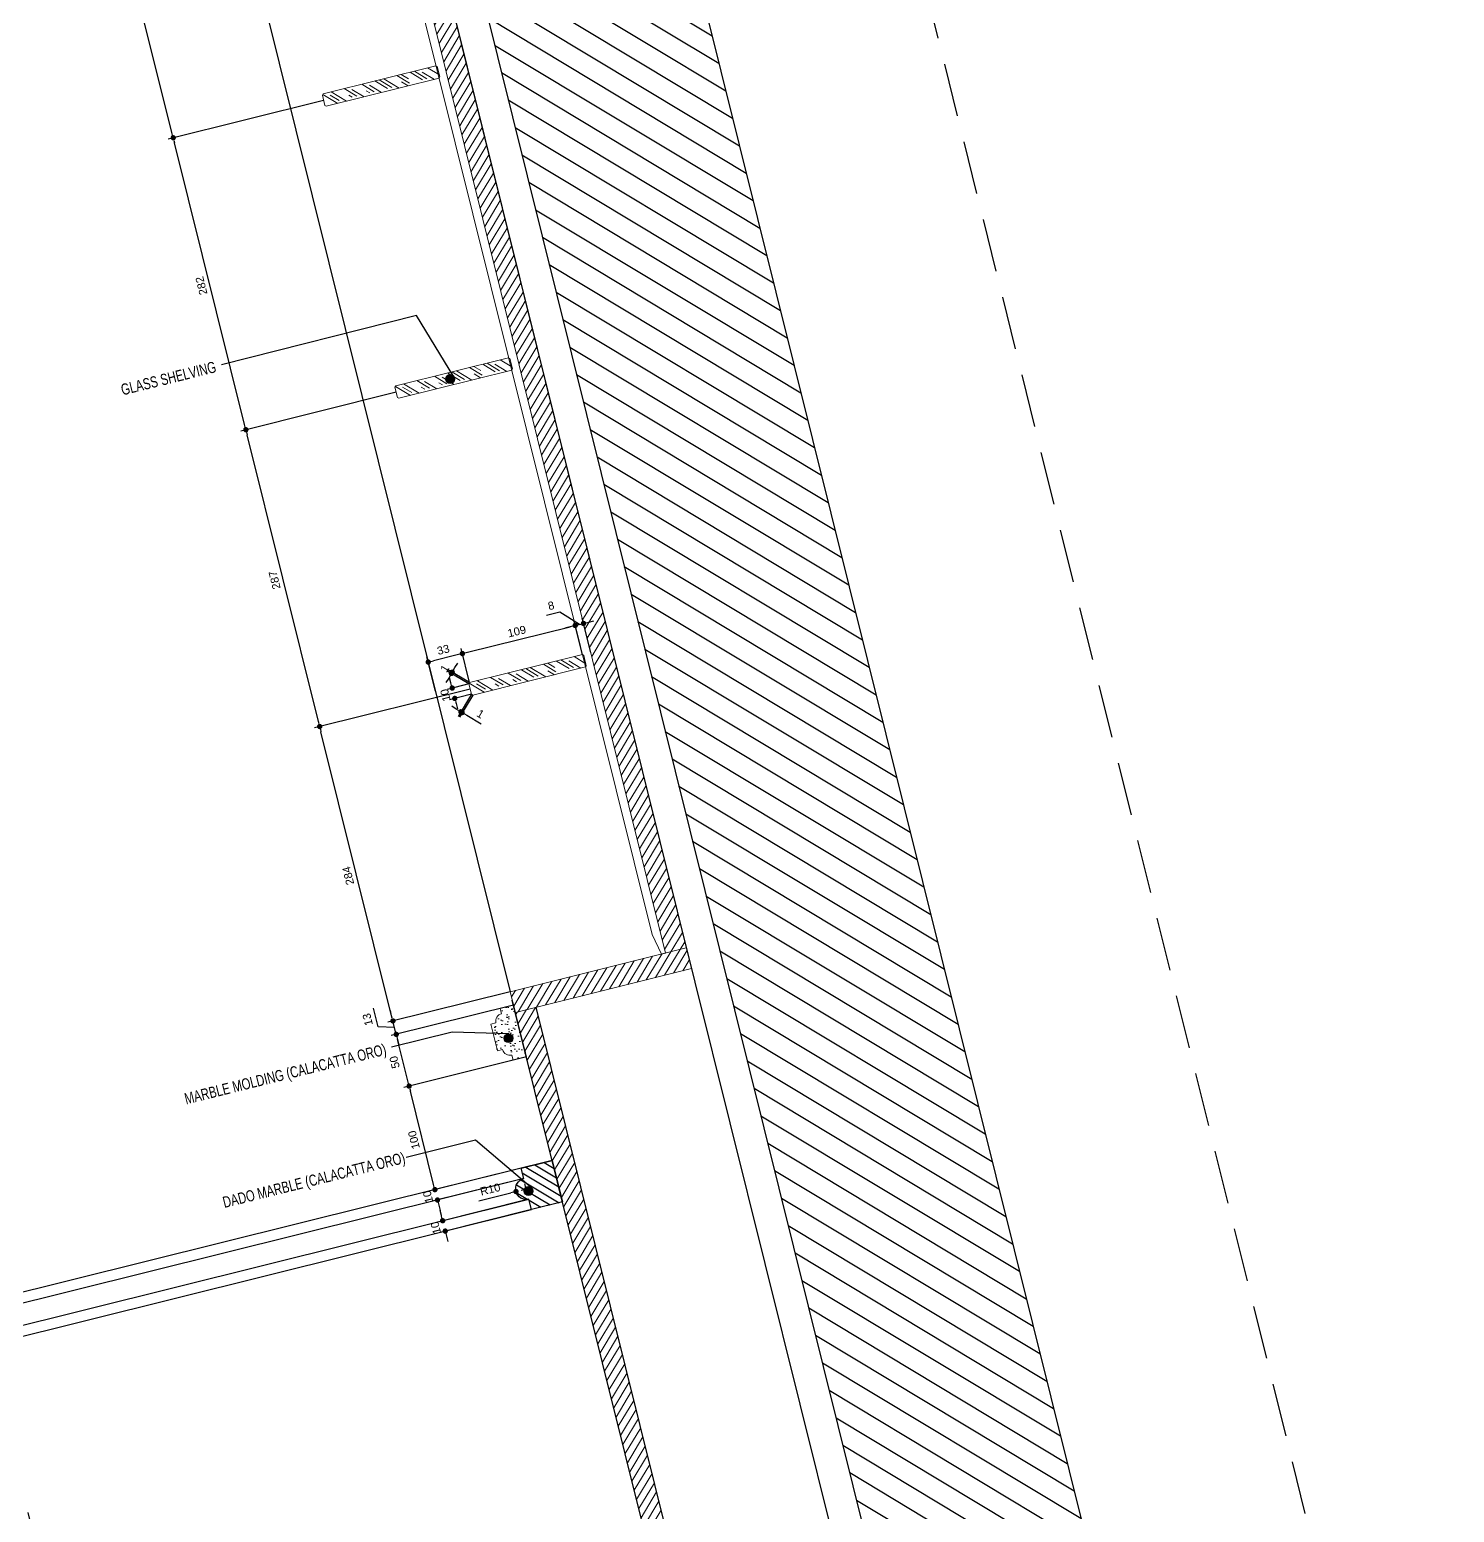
# Model space of a CAD drawing. Header units: inches. Extents: x 252212 to 296477, y 417293 to 492071.
# Drawn here: x 291144 to 292480, y 487940 to 489330 of the extents above; entities that cross this region are included whole.
import ezdxf

# ---------------------------------------------------------------- set-up
doc = ezdxf.new("R2010")
doc.units = ezdxf.units.IN
doc.header["$MEASUREMENT"] = 0
doc.linetypes.add('HIDDEN', pattern=[0.375, 0.25, -0.125])
for name, color, linetype in [('48-TITLE', 7, 'Continuous'), ('8', 8, 'Continuous'), ('CQ spot detail elevation', 1, 'Continuous'), ('CQ SPOT DETAILS', 40, 'Continuous'), ('CQ text label', 3, 'Continuous'), ('Layer1', 1, 'Continuous'), ('Layer3', 7, 'Continuous'), ('Layer6', 6, 'Continuous'), ('Layer7', 8, 'Continuous'), ('TEXT 2', 1, 'Continuous')]:
    doc.layers.add(name, color=color, linetype=linetype)
for name, color, linetype, lineweight in [('Glass-Mirror', 4, 'Continuous', 0), ('GRC Hatch', 253, 'Continuous', 0), ('Marble', 6, 'Continuous', 0)]:
    doc.layers.add(name, color=color, linetype=linetype, lineweight=lineweight)
doc.styles.add('DIM 50', font='romans.shx', dxfattribs={"width": 0.75, "height": 100})
doc.styles.get("Standard").update_dxf_attribs({"font": 'arial.ttf'})
doc.dimstyles.new('chester 5', dxfattribs={"dimscale": 0.05, "dimtxt": 150, "dimasz": 100, "dimexe": 100, "dimexo": 0, "dimgap": 80, "dimtad": 1, "dimdec": 0, "dimzin": 0, "dimdsep": 46, "dimtxsty": 'Standard', "dimblk": 'DOT', "dimcen": 100, "dimclrd": 1, "dimclre": 1, "dimclrt": 3, "dimadec": 0, "dimazin": 0, "dimtfac": 1, "dimtdec": 0, "dimtofl": 0, "dimtmove": 0, "dimatfit": 3, "dimfxl": 1, "dimtolj": 1, "dimtzin": 0, "dimlwd": -1, "dimarcsym": 0})
doc.dimstyles.get("Standard").update_dxf_attribs({"dimtxt": 0.18, "dimasz": 0.18, "dimexe": 0.18, "dimexo": 0.0625, "dimgap": 0.09, "dimtad": 0, "dimtih": 1, "dimtoh": 1, "dimdec": 4, "dimzin": 0, "dimdsep": 46, "dimtxsty": 'Standard', "dimcen": 0.09, "dimadec": 0, "dimazin": 0, "dimtfac": 1, "dimtdec": 4, "dimtofl": 0, "dimtmove": 0, "dimatfit": 3, "dimfxl": 1, "dimtolj": 1, "dimtzin": 0, "dimarcsym": 0})
pattern_1 = [(45.00000000000001, (-39154.6824327932, -48912.33939076227), (-4.419417382415922, 4.419417382415922), [])]

# ---------------------------------------------------------------- blocks, each defined once
blk = doc.blocks.new('side')
at = {"layer": 'GRC Hatch'}
h = blk.add_hatch(dxfattribs=at)
h.set_pattern_fill('ANSI31', color=256, scale=50, angle=-13.97142328298568, style=0)
h.set_pattern_definition(pattern_1)
h.paths.add_polyline_path([(150.0000000001746, 2434.698018647614), (130.0000000003492, 2434.698018647556), (130.0000000004075, 1013.000153278874), (150.0000000003492, 1013.000153278583)])
h = blk.add_hatch(dxfattribs=at)
h.set_pattern_fill('ANSI31', color=256, scale=50, angle=-13.97142328298568, style=0)
h.set_pattern_definition(pattern_1)
h.paths.add_polyline_path([(150.0000000003492, 1013.000153278583), (-19.99999999970896, 1013.000153278583), (-19.99999999965075, 993.0001532788156), (150.0000000004657, 993.0001532785827)])
h = blk.add_hatch(dxfattribs=at)
h.set_pattern_fill('ANSI31', color=256, scale=50, angle=-13.97142328298568, style=0)
h.set_pattern_definition([(45.00000000000001, (-117061.3490043362, -46287.65705921239), (-4.419417382415927, 4.419417382415926), [])])
h.paths.add_polyline_path([(-20.00000000023283, 993.0001532785827), (-2.328306436538696e-10, 993.0001532785827), (0, 0), (-19.99999999970896, 0)])
at = {"layer": 'Marble', "lineweight": 0}
h = blk.add_hatch(dxfattribs=at)
h.set_pattern_fill('AR-SAND', color=256, scale=5, angle=90)
h.set_pattern_definition([(232.4999999999998, (-86465.46294426371, 15279.46689805045), (-9.634118845065803, 0.3149667905480442), [0, -7.599999999999995, 0, -8.499999999999995, 0, -8.124999999999995]), (262.4999999999998, (-86465.46294426371, 15279.46689805045), (-14.1107303261487, -8.848883526338632), [0, -4.09999999999999, 0, -6.849999999999992, 0, -2.624999999999997]), (302.4999999999997, (-86465.46294426371, 15285.61689805053), (-0.02829526768482449, -15.57070930875747), [0, -2.499999999999991, 0, -8.999999999999966, 0, -11.74999999999997]), (312.4999999999996, (-86465.46294426371, 15285.61689805053), (-4.388377824671247, -15.03063302286148), [0, -1.249999999999998, 0, -5.899999999999991, 0, -6.749999999999993])])
edge = h.paths.add_edge_path()
edge.add_line((-20.00000000005821, 950.0000019527506), (-32.92887304453575, 950.0000019526674))
edge.add_line((-32.92887304455508, 950.0000019526924), (-32.92887304456498, 955.0000019526269))
edge.add_arc((-32.92163131292909, 962.0783114962978), 7.07831324785571, 180.0586185865002, 269.94138141255144, ccw=False)
edge.add_line((-39.9999408563599, 962.0710697645554), (-44.99994085623795, 962.0710697645314))
edge.add_line((-44.99994085618528, 962.0710697647883), (-44.99999999977571, 987.9289341411572))
edge.add_line((-44.99999999988358, 987.9289341408876), (-40.0000000000477, 987.9289341407421))
edge.add_arc((-32.9216904566274, 987.9216924093198), 7.078313247841714, 90.05861858650019, 179.9413814120941, ccw=False)
edge.add_line((-32.92893218802055, 995.0000019526342), (-32.9289321880164, 1000.000001952625))
edge.add_line((-32.92893218778772, 1000.000001952634), (-19.99999999961612, 1000.000001986339))
edge.add_line((-19.99999999976717, 1000.000001986336), (-19.9999999999117, 950.0000019527419))
at = {"layer": 'Glass-Mirror', "lineweight": 0}
for p, q in [((122.0000000006985, 1033.000467132544, 0.002550103194883668), (122.0000000004657, 2414.697704793361, -0.001580177651920343)), ((122.0000000005239, 1033.000467133475, -0.001580177651920341), (126.0000000004657, 1013.000153278466, -0.001580050883391858)), ((130.0000000004075, 1013.000153278583, -0.001580143109418934), (126.0000000004657, 1013.000153278874, -0.001580050883391861))]:
    blk.add_line(p, q, dxfattribs=at)
for points, elevation in [([(123.0000000031432, 1861.018872499466), (123.000000002794, 1871.018872499815), (122.0000000029104, 1872.018872499582), (13.00000000337604, 1872.018872499757), (12.00000000355067, 1871.01887249999), (12.00000000360887, 1861.018872499932), (13.00000000337604, 1860.018872499932), (122.0000000029104, 1860.018872499641)], -9.305356794364703e-08), ([(123.0000000003492, 1579.00897392683), (123.0000000001164, 1589.008973927354), (122.0000000002328, 1590.008973927237), (13.0000000007567, 1590.008973927179), (12.00000000081491, 1589.008973927179), (12.00000000093132, 1579.008973927295), (13.00000000069849, 1578.00897392747), (122.0000000003492, 1578.008973927062)], 1.863677868634765e-06), ([(123.0000000003492, 1292.339726351958), (123.0000000001164, 1302.339726352191), (122.0000000002328, 1303.339726352599), (13.00000000081491, 1303.339726352249), (12.00000000093132, 1302.339726352249), (12.00000000093132, 1292.339726352599), (13.00000000081491, 1291.339726352249), (122.0000000003492, 1291.339726352016)], -9.305356794364703e-08)]:
    blk.add_lwpolyline(points, close=True, dxfattribs=dict(at, elevation=elevation))
at = {"layer": 'GRC Hatch', "linetype": 'Continuous'}
for p, q in [((24.11098628141917, 1860.018872500048, -0.0003495558791266183), (12.55549314164091, 1871.574365639826, -0.0003495558791266183)), ((26.05811641342007, 1862.314382368058, -0.0003495558791266183), (18.98704860149883, 1869.385450180038, -0.0003495558791266183)), ((32.5962662815582, 1860.018872500048, -0.0003495558791266183), (20.59626628126716, 1872.018872500048, -0.0003495558791266183)), ((43.02867916185642, 1862.314382368117, -0.0003495558791266183), (33.32418902975041, 1872.018872500106, -0.0003495558791266183)), ((38.78603916184511, 1862.314382368175, -0.0003495558791266183), (35.95761203707661, 1865.142809492827, -0.0003495558791266183)), ((49.56682903005276, 1860.01887249999, -0.0003495558791266183), (40.20025203714613, 1869.385449492722, -0.0003495558791266183)), ((59.99924191029277, 1862.314382368058, -0.0003495558791266183), (50.29475177830318, 1872.018872500164, -0.0003495558791266183)), ((55.75660191039788, 1862.314382368117, -0.0003495558791266183), (52.92817478551297, 1865.142809492885, -0.0003495558791266183)), ((66.53739177854732, 1860.018872499932, -0.0003495558791266183), (57.17081478564069, 1869.385449492896, -0.0003495558791266183)), ((72.72716465877602, 1862.314382368058, -0.0003495558791266183), (63.02267452661181, 1872.018872500048, -0.0003495558791266183)), ((76.96980465872912, 1862.314382368117, -0.0003495558791266183), (67.26531452685595, 1872.018872500048, -0.0003495558791266183)), ((83.50795452704187, 1860.018872499932, -0.0003495558791266183), (71.50795452692546, 1872.018872500048, -0.0003495558791266183)), ((93.94036740734009, 1862.314382368058, -0.0003495558791266183), (84.23587727540871, 1872.01887249999, -0.0003495558791266183)), ((91.99323727551382, 1860.01887249999, -0.0003495558791266183), (86.86930028244387, 1865.142809492827, -0.0003495558791266183)), ((93.94036740734009, 1866.55702236807, -0.0003495558791266183), (88.47851727542002, 1872.01887249999, -0.0003495558791266183)), ((106.6682901557651, 1862.314382368175, -0.0003495558791266183), (96.96380002371734, 1872.01887249999, -0.0003495558791266183)), ((110.9109301557764, 1862.314382368175, -0.0003495558791266183), (101.2064400239615, 1872.01887249999, -0.0003495558791266183)), ((117.449080024031, 1860.018872499932, -0.0003495558791266183), (108.0825030310079, 1869.385449492838, -0.0003495558791266183)), ((123.0000000012224, 1862.953235271038, -0.0003495558791266183), (113.9343627721537, 1872.018872499932, -0.0003495558791266183)), ((24.11098628095351, 1578.00897392747, -0.0003475991476900399), (12.55549314117525, 1589.564467067132, -0.0003475991476900399)), ((26.0581164129544, 1580.304483795539, -0.0003475991476900399), (18.98704860103317, 1587.375551607343, -0.0003475991476900399)), ((32.59626628109254, 1578.00897392747, -0.0003475991476900399), (20.59626628097612, 1590.008973927586, -0.0003475991476900399)), ((43.02867916139076, 1580.30448379548, -0.0003475991476900399), (33.32418902928475, 1590.00897392747, -0.0003475991476900399)), ((49.5668290295871, 1578.008973927295, -0.0003475991476900399), (40.20025203668047, 1587.375550920318, -0.0003475991476900399)), ((59.99924190988531, 1580.30448379548, -0.0003475991476900399), (50.29475177783752, 1590.00897392747, -0.0003475991476900399)), ((66.53739177808166, 1578.00897392747, -0.0003475991476900399), (57.17081478517503, 1587.375550920202, -0.0003475991476900399)), ((72.72716465831036, 1580.30448379548, -0.0003475991476900399), (63.02267452620436, 1590.00897392747, -0.0003475991476900399)), ((76.96980465837987, 1580.304483795597, -0.0003475991476900399), (67.26531452639028, 1590.00897392747, -0.0003475991476900399)), ((83.50795452657621, 1578.008973927354, -0.0003475991476900399), (71.5079545264598, 1590.008973927528, -0.0003475991476900399)), ((93.94036740681622, 1580.304483795597, -0.0003475991476900399), (84.23587727488484, 1590.008973927528, -0.0003475991476900399)), ((93.94036740681622, 1584.547123795608, -0.0003475991476900399), (88.47851727495436, 1590.00897392747, -0.0003475991476900399)), ((106.6682901553577, 1580.30448379548, -0.0003475991476900399), (96.9638000233681, 1590.008973927354, -0.0003475991476900399)), ((110.910930155369, 1580.304483795539, -0.0003475991476900399), (101.2064400234958, 1590.008973927412, -0.0003475991476900399)), ((117.4490800235653, 1578.008973927295, -0.0003475991476900399), (108.0825030305423, 1587.37555092026, -0.0003475991476900399)), ((123.0000000007567, 1580.943336698518, -0.0003475991476900399), (113.934362771688, 1590.008973927354, -0.0003475991476900399)), ((38.78603916137945, 1580.30448379548, -0.0003475991476900399), (35.95761203661095, 1583.132910920249, -0.0003475991476900399)), ((55.75660190993221, 1580.304483795539, -0.0003475991476900399), (52.92817478510551, 1583.132910920307, -0.0003475991476900399)), ((91.99323727504816, 1578.008973927295, -0.0003475991476900399), (86.86930028203642, 1583.132910920365, -0.0003475991476900399)), ((24.11098628048785, 1291.339726352366, -0.0003495558791266183), (12.55549314065138, 1302.895219492086, -0.0003495558791266183)), ((26.05811641243054, 1293.635236220493, -0.0003495558791266183), (18.9870486005675, 1300.706304032297, -0.0003495558791266183)), ((32.59626628062688, 1291.339726352366, -0.0003495558791266183), (20.59626628039405, 1303.339726352424, -0.0003495558791266183)), ((43.02867916086689, 1293.635236220434, -0.0003495558791266183), (33.3241890288773, 1303.339726352424, -0.0003495558791266183)), ((38.78603916091379, 1293.635236220434, -0.0003495558791266183), (35.95761203602888, 1296.463663345261, -0.0003495558791266183)), ((49.56682902912144, 1291.339726352307, -0.0003495558791266183), (40.20025203621481, 1300.706303345156, -0.0003495558791266183)), ((59.99924190936144, 1293.635236220376, -0.0003495558791266183), (50.29475177725544, 1303.339726352366, -0.0003495558791266183)), ((55.75660190940835, 1293.635236220434, -0.0003495558791266183), (52.92817478463985, 1296.463663345203, -0.0003495558791266183)), ((66.53739177749958, 1291.339726352366, -0.0003495558791266183), (57.17081478459295, 1300.706303345156, -0.0003495558791266183)), ((72.72716465778649, 1293.635236220493, -0.0003495558791266183), (63.02267452573869, 1303.339726352366, -0.0003495558791266183)), ((76.969804657856, 1293.635236220434, -0.0003495558791266183), (67.26531452592462, 1303.339726352366, -0.0003495558791266183)), ((83.50795452616876, 1291.339726352249, -0.0003495558791266183), (71.50795452587772, 1303.339726352366, -0.0003495558791266183)), ((93.94036740635056, 1293.635236220434, -0.0003495558791266183), (84.23587727447739, 1303.339726352366, -0.0003495558791266183)), ((91.99323727452429, 1291.339726352249, -0.0003495558791266183), (86.86930028145434, 1296.463663345203, -0.0003495558791266183)), ((93.94036740635056, 1297.877876220446, -0.0003495558791266183), (88.47851727443049, 1303.339726352424, -0.0003495558791266183)), ((106.6682901548338, 1293.635236220434, -0.0003495558791266183), (96.96380002284423, 1303.339726352307, -0.0003495558791266183)), ((110.9109301548451, 1293.635236220493, -0.0003495558791266183), (101.2064400230302, 1303.339726352307, -0.0003495558791266183)), ((117.4490800230997, 1291.339726352133, -0.0003495558791266183), (108.0825030300766, 1300.706303345272, -0.0003495558791266183)), ((123.0000000003492, 1294.274089123413, -0.0003495558791266183), (113.9343627711642, 1303.339726352366, -0.0003495558791266183))]:
    blk.add_line(p, q, dxfattribs=at)
at = {"layer": 'Layer1', "color": 6}
for p, q in [((-19.99999999988358, 7.566995918750763e-10), (-19.99999999959255, 1005.000001634355, 0.003034096813832357)), ((0, 0), (-5.820766091346741e-11, 993.0001532784663, 0.003034135314741937))]:
    blk.add_line(p, q, dxfattribs=at)
at = {"layer": 'Marble'}
blk.add_line((130.0000000003492, 1013.000153278757, 0.002620743614911048), (130.0000000003492, 2434.698018647847, -0.001580143109418934), dxfattribs=at)
at = {"layer": 'Marble', "elevation": -9.305356794353861e-08}
blk.add_lwpolyline([(150.0000000005821, 1013.000153278699), (-19.99999999970896, 1013.000153278583), (-19.99999999965075, 993.0001532787574), (150.0000000001746, 993.0001532784663), (150.0000000001164, 2454.698018647789), (-19.99999999988358, 2454.698018647789), (-20, 2434.698018647556), (150.0000000003492, 2434.698018647789)], dxfattribs=at)
at = {"layer": 'Marble', "elevation": -0.0003497769782914401}
blk.add_lwpolyline([(-20.00000000005821, 950.0000019527506), (-32.92887304455508, 950.0000019526924), (-32.92887304443866, 955.000001952576, -0.4136143785872561), (-39.9999408563599, 962.0710697645554), (-44.99994085618528, 962.0710697647883), (-44.99999999988358, 987.9289341408876), (-44.99999999988358, 987.9289341408876), (-40, 987.9289341408876, -0.4136143785872561), (-32.92893218802055, 995.0000019526342), (-32.92893218778772, 1000.000001952634), (-19.99999999976717, 1000.000001986336), (-20.00000000005821, 950.0000019527506)], format="xyb", dxfattribs=at)
blk = doc.blocks.new('_Dot')
at = {"color": 0, "linetype": 'ByBlock', "lineweight": -2}
blk.add_line((-0.5, 0), (-1, 0), dxfattribs=at)
at = {"color": 0, "linetype": 'ByBlock', "const_width": 0.5}
blk.add_lwpolyline([(-0.25, 0, 1), (0.25, 0, 1)], format="xyb", close=True, dxfattribs=at)
blk = doc.blocks.new('*D240')
at = {"color": 1, "lineweight": -2, "ltscale": 0.1, "transparency": 16777216}
for p, q in [((291556.9793257524, 488711.9469141004), (291411.118037442, 488675.656872678)), ((291594.5763611792, 488428.2931537818), (291479.7683933821, 488399.7291258944))]:
    blk.add_line(p, q, dxfattribs=at)
at = {"color": 1, "ltscale": 0.1, "transparency": 16777216}
blk.add_line((291483.4132850975, 488405.7883968393), (291417.177308387, 488672.0119809627), dxfattribs=at)
at = {"layer": 'Defpoints', "color": 0, "ltscale": 0.1, "transparency": 16777216}
for p in [(291556.9793257522, 488711.9469141006, 0.0003494628255586746), (291415.970118772, 488676.864062293), (291594.5763611791, 488428.2931537819, 0.0003494628255586747)]:
    blk.add_point(p, dxfattribs=at)
at = {"color": 1, "ltscale": 0.1, "transparency": 16777216, "xscale": 5, "yscale": 5, "zscale": 5}
for p, rotation in [((291415.9701187721, 488676.8640622928), 103.9714232829857), ((291484.6204747123, 488400.9363155092), 283.9714232829857)]:
    blk.add_blockref('_Dot', p, dxfattribs=dict(at, rotation=rotation))
at = {"color": 3, "ltscale": 0.1, "transparency": 16777216, "insert": (291442.697619186, 488537.0098995965), "char_height": 7.5, "attachment_point": 5, "rotation": 103.97142328298571}
blk.add_mtext('\\A1;284', dxfattribs=at)
blk = doc.blocks.new('*D241')
at = {"color": 1, "lineweight": -2, "ltscale": 0.1, "transparency": 16777216}
for p, q in [((291487.7664980392, 488990.1354149144), (291341.9052097382, 488953.8453734943)), ((291556.9793257522, 488711.9469141004), (291411.1180374511, 488675.6568726802))]:
    blk.add_line(p, q, dxfattribs=at)
at = {"color": 1, "ltscale": 0.1, "transparency": 16777216}
blk.add_line((291414.7629291663, 488681.7161436251), (291347.9644806831, 488950.200481779), dxfattribs=at)
at = {"layer": 'Defpoints', "color": 0, "ltscale": 0.1, "transparency": 16777216}
for p in [(291487.7664980391, 488990.1354149146, 0.000351419556995253), (291346.7572910682, 488955.0525631093), (291556.9793257521, 488711.9469141006, 0.0003494628255586746)]:
    blk.add_point(p, dxfattribs=at)
at = {"color": 1, "ltscale": 0.1, "transparency": 16777216, "xscale": 5, "yscale": 5, "zscale": 5}
for p, rotation in [((291346.7572910683, 488955.0525631091), 103.9714232829857), ((291415.9701187812, 488676.8640622951), 283.9714232829857)]:
    blk.add_blockref('_Dot', p, dxfattribs=dict(at, rotation=rotation))
at = {"color": 3, "ltscale": 0.1, "transparency": 16777216, "insert": (291373.7660273685, 488814.0680233976), "char_height": 7.5, "attachment_point": 5, "rotation": 103.97142328298571}
blk.add_mtext('\\A1;287', dxfattribs=at)
blk = doc.blocks.new('*D242')
at = {"color": 1, "lineweight": -2, "ltscale": 0.1, "transparency": 16777216}
for p, q in [((291419.6786138747, 489263.8024076682), (291273.8173255799, 489227.5123662496)), ((291487.7664980394, 488990.1354149144), (291341.9052097473, 488953.8453734964))]:
    blk.add_line(p, q, dxfattribs=at)
at = {"color": 1, "ltscale": 0.1, "transparency": 16777216}
blk.add_line((291345.5501014625, 488959.9046444413), (291279.8765965248, 489223.8674745343), dxfattribs=at)
at = {"layer": 'Defpoints', "color": 0, "ltscale": 0.1, "transparency": 16777216}
for p in [(291419.6786138746, 489263.8024076684, 0.0003494628255586746), (291278.6694069098, 489228.7195558646), (291487.7664980392, 488990.1354149146, 0.000351419556995253)]:
    blk.add_point(p, dxfattribs=at)
at = {"color": 1, "ltscale": 0.1, "transparency": 16777216, "xscale": 5, "yscale": 5, "zscale": 5}
for p, rotation in [((291278.66940691, 489228.7195558645), 103.9714232829857), ((291346.7572910773, 488955.0525631113), 283.9714232829857)]:
    blk.add_blockref('_Dot', p, dxfattribs=dict(at, rotation=rotation))
at = {"color": 3, "ltscale": 0.1, "transparency": 16777216, "insert": (291305.1156714375, 489089.9957701833), "char_height": 7.5, "attachment_point": 5, "rotation": 103.97142328298571}
blk.add_mtext('\\A1;282', dxfattribs=at)
blk = doc.blocks.new('*D243')
at = {"color": 1, "lineweight": -2, "ltscale": 0.1, "transparency": 16777216}
for p, q in [((291351.0282579343, 489539.7301544519), (291205.1669696488, 489503.4401130356)), ((291419.6786138747, 489263.8024076683), (291273.8173255889, 489227.5123662519))]:
    blk.add_line(p, q, dxfattribs=at)
at = {"color": 1, "ltscale": 0.1, "transparency": 16777216}
blk.add_line((291277.4622173042, 489233.5716371969), (291211.2262405937, 489499.7952213203), dxfattribs=at)
at = {"layer": 'Defpoints', "color": 0, "ltscale": 0.1, "transparency": 16777216}
for p in [(291351.0282579341, 489539.7301544521, 0.0003494628255586746), (291210.0190509788, 489504.6473026506), (291419.6786138745, 489263.8024076685, 0.0003494628255586746)]:
    blk.add_point(p, dxfattribs=at)
at = {"color": 1, "ltscale": 0.1, "transparency": 16777216, "xscale": 5, "yscale": 5, "zscale": 5}
for p, rotation in [((291210.0190509788, 489504.6473026504), 103.9714232829857), ((291278.669406919, 489228.7195558667), 283.9714232829857)]:
    blk.add_blockref('_Dot', p, dxfattribs=dict(at, rotation=rotation))
at = {"color": 3, "ltscale": 0.1, "transparency": 16777216, "insert": (291236.7465513927, 489364.7931399542), "char_height": 7.5, "attachment_point": 5, "rotation": 103.97142328298571}
blk.add_mtext('\\A1;284', dxfattribs=at)
blk = doc.blocks.new('*D245')
at = {"color": 1, "lineweight": -2, "ltscale": 0.1, "transparency": 16777216}
for p, q in [((291609.7869868615, 488367.1567821734), (291494.979019055, 488338.5927542837)), ((291633.9307983421, 488270.1150784665), (291519.1228305353, 488241.5510505767))]:
    blk.add_line(p, q, dxfattribs=at)
at = {"color": 1, "ltscale": 0.1, "transparency": 16777216}
blk.add_line((291522.7677222507, 488247.6103215216), (291501.03829, 488334.9478625684), dxfattribs=at)
at = {"layer": 'Defpoints', "color": 0, "ltscale": 0.1, "transparency": 16777216}
for p in [(291609.7869868614, 488367.1567821736, -2.210991648218974e-07), (291499.8311003851, 488339.7999438987), (291633.930798342, 488270.1150784667, 0.002915707175058414)]:
    blk.add_point(p, dxfattribs=at)
at = {"color": 1, "ltscale": 0.1, "transparency": 16777216, "xscale": 5, "yscale": 5, "zscale": 5}
for p, rotation in [((291499.8311003852, 488339.7999438986), 103.9714232829857), ((291523.9749118654, 488242.7582401915), 283.9714232829857)]:
    blk.add_blockref('_Dot', p, dxfattribs=dict(at, rotation=rotation))
at = {"color": 3, "ltscale": 0.1, "transparency": 16777216, "insert": (291504.3053285691, 488289.3888027405), "char_height": 7.5, "attachment_point": 5, "rotation": 103.97142328298571}
blk.add_mtext('\\A1;100', dxfattribs=at)
blk = doc.blocks.new('*D297')
at = {"color": 1, "lineweight": -2, "ltscale": 0.1, "transparency": 16777216}
for p, q in [((291604.8183076415, 488262.8719401006), (291519.1228305317, 488241.5510505757)), ((291607.2326868864, 488253.1677774442), (291521.5372097613, 488231.8468879155))]:
    blk.add_line(p, q, dxfattribs=at)
at = {"color": 1, "ltscale": 0.1, "transparency": 16777216}
for p, q in [((291522.767722247, 488247.6103215206), (291521.5605326322, 488252.4624028507)), ((291527.5964807063, 488228.2019962003), (291528.8036703211, 488223.3499148702))]:
    blk.add_line(p, q, dxfattribs=at)
at = {"layer": 'Defpoints', "color": 0, "ltscale": 0.1, "transparency": 16777216}
for p in [(291604.8183076414, 488262.8719401008, 0.002975401061126389), (291607.2326868863, 488253.1677774444, -2.210991648221889e-07), (291523.9749118617, 488242.7582401907)]:
    blk.add_point(p, dxfattribs=at)
at = {"color": 1, "ltscale": 0.1, "transparency": 16777216, "xscale": 5, "yscale": 5, "zscale": 5}
for p, rotation in [((291523.9749118618, 488242.7582401905), 283.9714232829857), ((291526.3892910915, 488233.0540775303), 103.9714232829857)]:
    blk.add_blockref('_Dot', p, dxfattribs=dict(at, rotation=rotation))
at = {"color": 3, "ltscale": 0.1, "transparency": 16777216, "insert": (291517.5844239204, 488236.0158695559), "char_height": 7.5, "attachment_point": 5, "rotation": 103.97142328298571}
blk.add_mtext('\\A1;10', dxfattribs=at)
blk = doc.blocks.new('*D298')
at = {"color": 1, "ltscale": 0.1, "transparency": 16777216}
blk.add_line((291565.1160551276, 488232.3545454334), (291595.1015493884, 488239.7983588134), dxfattribs=at)
at = {"color": 1, "lineweight": -2, "ltscale": 0.1, "transparency": 16777216}
for p, q in [((291604.7565356743, 488242.1925073351), (291614.4606983345, 488244.6068865647)), ((291610.8158066192, 488238.5476156198), (291608.4014273895, 488248.25177828))]:
    blk.add_line(p, q, dxfattribs=at)
at = {"layer": 'Defpoints', "color": 0, "ltscale": 0.1, "transparency": 16777216}
for p in [(291599.9542567147, 488241.0030295589, -2.210991648221889e-07), (291609.6086170044, 488243.3996969499, -2.210991648221889e-07)]:
    blk.add_point(p, dxfattribs=at)
at = {"color": 1, "ltscale": 0.1, "transparency": 16777216, "xscale": 5, "yscale": 5, "zscale": 5, "rotation": 13.94168114535746}
blk.add_blockref('_Dot', (291599.9542567147, 488241.0030295589), dxfattribs=at)
at = {"color": 3, "ltscale": 0.1, "transparency": 16777216, "insert": (291575.7961034859, 488243.072774529), "char_height": 7.5, "attachment_point": 5, "rotation": 13.941681145357471}
blk.add_mtext('\\A1;R10', dxfattribs=at)
blk = doc.blocks.new('*D299')
at = {"color": 1, "lineweight": -2, "ltscale": 0.1, "transparency": 16777216}
for p, q in [((291611.9590783687, 488233.7339833937), (291526.3659682208, 488212.4385625954)), ((291614.4758246361, 488224.0552892199), (291528.7803475111, 488202.7343996912))]:
    blk.add_line(p, q, dxfattribs=at)
at = {"color": 1, "ltscale": 0.1, "transparency": 16777216}
for p, q in [((291530.010859936, 488218.4978335403), (291528.8036703211, 488223.3499148704)), ((291534.839618456, 488199.0895079759), (291536.0468080709, 488194.2374266458))]:
    blk.add_line(p, q, dxfattribs=at)
at = {"layer": 'Defpoints', "color": 0, "ltscale": 0.1, "transparency": 16777216}
for p in [(291611.9590783686, 488233.7339833939, 0.00297484124343849), (291614.4758246359, 488224.0552892201, -2.210991648221889e-07), (291533.6324288411, 488203.9415893062)]:
    blk.add_point(p, dxfattribs=at)
at = {"color": 1, "ltscale": 0.1, "transparency": 16777216, "xscale": 5, "yscale": 5, "zscale": 5}
for p, rotation in [((291531.2180495508, 488213.6457522102), 283.9714232829857), ((291533.6324288412, 488203.941589306), 103.9714232829857)]:
    blk.add_blockref('_Dot', p, dxfattribs=dict(at, rotation=rotation))
at = {"color": 3, "ltscale": 0.1, "transparency": 16777216, "insert": (291524.8275616398, 488206.9033814537), "char_height": 7.5, "attachment_point": 5, "rotation": 103.97142328298571}
blk.add_mtext('\\A1;10', dxfattribs=at)
blk = doc.blocks.new('*D300')
at = {"color": 1, "lineweight": -2, "ltscale": 0.1, "transparency": 16777216}
for p, q in [((291597.7150907055, 488415.677595507), (291482.9071228991, 488387.1135676173)), ((291609.7869868615, 488367.1567821734), (291494.9790190556, 488338.5927542838))]:
    blk.add_line(p, q, dxfattribs=at)
at = {"color": 1, "ltscale": 0.1, "transparency": 16777216}
blk.add_line((291498.6239107708, 488344.6520252288), (291488.966393844, 488383.468675902), dxfattribs=at)
at = {"layer": 'Defpoints', "color": 0, "ltscale": 0.1, "transparency": 16777216}
for p in [(291597.7150907054, 488415.6775955072, 0.003368557685022113), (291487.7592042292, 488388.3207572323), (291609.7869868614, 488367.1567821736)]:
    blk.add_point(p, dxfattribs=at)
at = {"color": 1, "ltscale": 0.1, "transparency": 16777216, "xscale": 5, "yscale": 5, "zscale": 5}
for p, rotation in [((291487.7592042292, 488388.3207572321), 103.9714232829857), ((291499.8311003856, 488339.7999438987), 283.9714232829857)]:
    blk.add_blockref('_Dot', p, dxfattribs=dict(at, rotation=rotation))
at = {"color": 3, "ltscale": 0.1, "transparency": 16777216, "insert": (291486.1974747513, 488362.1700612609), "char_height": 7.5, "attachment_point": 5, "rotation": 103.97142328298571}
blk.add_mtext('\\A1;50', dxfattribs=at)
blk = doc.blocks.new('*D301')
at = {"color": 1, "lineweight": -2, "ltscale": 0.1, "transparency": 16777216}
for p, q in [((291594.5763611792, 488428.2931537818), (291479.7683933735, 488399.7291258922)), ((291597.7150907055, 488415.677595507), (291482.9071228997, 488387.1135676174))]:
    blk.add_line(p, q, dxfattribs=at)
at = {"color": 1, "ltscale": 0.1, "transparency": 16777216}
for p, q in [((291470.7224740345, 488395.3654861281), (291466.3675333817, 488412.8693860752)), ((291483.4132850887, 488405.7883968371), (291482.2060954738, 488410.6404781672)), ((291486.1898394667, 488394.6285363696), (291470.7224740345, 488395.3654861281)), ((291487.7592042298, 488388.3207572323), (291484.6204747036, 488400.936315507)), ((291488.9663938446, 488383.4686759021), (291490.1735834595, 488378.616594572))]:
    blk.add_line(p, q, dxfattribs=at)
at = {"layer": 'Defpoints', "color": 0, "ltscale": 0.1, "transparency": 16777216}
for p in [(291594.5763611791, 488428.2931537819, 0.0003494628255586747), (291597.7150907054, 488415.6775955072, 0.003368557685022113), (291484.6204747034, 488400.9363155072)]:
    blk.add_point(p, dxfattribs=at)
at = {"color": 1, "ltscale": 0.1, "transparency": 16777216, "xscale": 5, "yscale": 5, "zscale": 5}
for p, rotation in [((291484.6204747036, 488400.936315507), 283.9714232829857), ((291487.7592042298, 488388.3207572323), 103.9714232829857)]:
    blk.add_blockref('_Dot', p, dxfattribs=dict(at, rotation=rotation))
at = {"color": 3, "ltscale": 0.1, "transparency": 16777216, "insert": (291460.9448438456, 488402.2265292036), "char_height": 7.5, "attachment_point": 5, "rotation": 103.97142328298571}
blk.add_mtext('\\A1;13', dxfattribs=at)
blk = doc.blocks.new('*D302')
at = {"color": 1, "lineweight": -2, "ltscale": 0.1, "transparency": 16777216}
for p, q in [((291555.7721361374, 488716.7989954303), (291535.328212363, 488711.7125818302)), ((291558.1865153671, 488707.0948327705), (291537.7425915926, 488702.0084191703))]:
    blk.add_line(p, q, dxfattribs=at)
at = {"color": 1, "ltscale": 0.1, "transparency": 16777216}
for p, q in [((291538.9731040783, 488717.7718527751), (291537.7659144634, 488722.6239341052)), ((291543.8018625375, 488698.363527455), (291545.0090521523, 488693.5114461249))]:
    blk.add_line(p, q, dxfattribs=at)
at = {"layer": 'Defpoints', "color": 0, "ltscale": 0.1, "transparency": 16777216}
for p in [(291540.180293693, 488712.9197714452), (291555.7721361372, 488716.7989954306, 0.0003494628255586746), (291558.186515367, 488707.0948327707, 0.0003494628255586746)]:
    blk.add_point(p, dxfattribs=at)
at = {"color": 1, "ltscale": 0.1, "transparency": 16777216, "xscale": 5, "yscale": 5, "zscale": 5}
for p, rotation in [((291540.1802936931, 488712.919771445), 283.9714232829857), ((291542.5946729227, 488703.2156087851), 103.9714232829857)]:
    blk.add_blockref('_Dot', p, dxfattribs=dict(at, rotation=rotation))
at = {"color": 3, "ltscale": 0.1, "transparency": 16777216, "insert": (291533.7898057518, 488706.1774008105), "char_height": 7.5, "attachment_point": 5, "rotation": 103.97142328298571}
blk.add_mtext('\\A1;10', dxfattribs=at)
blk = doc.blocks.new('*D303')
at = {"color": 1, "lineweight": -2, "ltscale": 0.1, "transparency": 16777216}
for p, q in [((291555.7721361372, 488716.7989954302), (291535.1694036605, 488729.1923558854)), ((291556.5011144803, 488718.0108496192), (291535.8983820035, 488730.4042100744))]:
    blk.add_line(p, q, dxfattribs=at)
at = {"color": 1, "ltscale": 0.1, "transparency": 16777216}
for p, q in [((291542.7602612263, 488732.1114340001), (291545.3375888749, 488736.3959855743)), ((291536.8766275861, 488722.3304766627), (291534.2992999376, 488718.0459250885))]:
    blk.add_line(p, q, dxfattribs=at)
at = {"layer": 'Defpoints', "color": 0, "ltscale": 0.1, "transparency": 16777216}
for p in [(291540.1829335777, 488727.8268824258), (291555.7721361371, 488716.7989954303, 0.0003494628255586746), (291556.5011144801, 488718.0108496193, 0.0003494628255586746)]:
    blk.add_point(p, dxfattribs=at)
at = {"color": 1, "ltscale": 0.1, "transparency": 16777216, "xscale": 5, "yscale": 5, "zscale": 5}
for p, rotation in [((291539.4539552347, 488726.6150282369), 58.97142328298571), ((291540.1829335777, 488727.8268824259), 238.9714232829857)]:
    blk.add_blockref('_Dot', p, dxfattribs=dict(at, rotation=rotation))
at = {"color": 3, "ltscale": 0.1, "transparency": 16777216, "insert": (291533.1642377049, 488731.2237244925), "char_height": 7.5, "attachment_point": 5, "rotation": 58.97142328298572}
blk.add_mtext('\\A1;1', dxfattribs=at)
blk = doc.blocks.new('*D304')
at = {"color": 1, "ltscale": 0.1, "transparency": 16777216}
for p, q in [((291544.0301811605, 488693.2613009678), (291539.7456295867, 488695.8386286171)), ((291553.811138497, 488687.3776673258), (291567.3182896247, 488679.2525803791))]:
    blk.add_line(p, q, dxfattribs=at)
at = {"color": 1, "lineweight": -2, "ltscale": 0.1, "transparency": 16777216}
for p, q in [((291558.1865153669, 488707.0948327705), (291545.737405085, 488686.3994217447)), ((291559.3983695558, 488706.3658544272), (291546.9492592739, 488685.6704434014))]:
    blk.add_line(p, q, dxfattribs=at)
at = {"layer": 'Defpoints', "color": 0, "ltscale": 0.1, "transparency": 16777216}
for p in [(291558.1865153668, 488707.0948327704), (291559.3983695558, 488706.3658544271, 0.0003494628255586746), (291549.5265869232, 488689.9549949752)]:
    blk.add_point(p, dxfattribs=at)
at = {"color": 1, "ltscale": 0.1, "transparency": 16777216, "xscale": 5, "yscale": 5, "zscale": 5}
for p, rotation in [((291548.3147327343, 488690.6839733185), 328.9714232729805), ((291549.5265869232, 488689.9549949752), 148.9714232729806)]:
    blk.add_blockref('_Dot', p, dxfattribs=dict(at, rotation=rotation))
at = {"color": 3, "ltscale": 0.1, "transparency": 16777216, "insert": (291566.7097590101, 488688.6806667285), "char_height": 7.5, "attachment_point": 5, "rotation": 328.9714232729806}
blk.add_mtext('\\A1;1', dxfattribs=at)
blk = doc.blocks.new('*D305')
at = {"color": 1, "ltscale": 0.1, "transparency": 16777216}
blk.add_line((291554.5745499468, 488746.4635859433), (291650.6457602823, 488770.3659403169), dxfattribs=at)
at = {"color": 1, "lineweight": -2, "ltscale": 0.1, "transparency": 16777216}
for p, q in [((291662.2764874744, 488744.3275832288), (291654.2906519976, 488776.4252112618)), ((291556.5011144803, 488718.0108496192), (291548.5152790019, 488750.1084776586))]:
    blk.add_line(p, q, dxfattribs=at)
at = {"layer": 'Defpoints', "color": 0, "ltscale": 0.1, "transparency": 16777216}
for p in [(291655.4978416124, 488771.5731299318), (291662.2764874744, 488744.3275832288, 0.002091539151580908), (291556.5011144803, 488718.0108496192)]:
    blk.add_point(p, dxfattribs=at)
at = {"color": 1, "ltscale": 0.1, "transparency": 16777216, "xscale": 5, "yscale": 5, "zscale": 5}
for p, rotation in [((291655.4978416124, 488771.5731299318), 13.9714232829857), ((291549.7224686167, 488745.2563963284), 193.9714232829857)]:
    blk.add_blockref('_Dot', p, dxfattribs=dict(at, rotation=rotation))
at = {"color": 3, "ltscale": 0.1, "transparency": 16777216, "insert": (291600.7198658101, 488766.0124406863), "char_height": 7.5, "attachment_point": 5, "rotation": 13.97142328298572}
blk.add_mtext('\\A1;109', dxfattribs=at)
blk = doc.blocks.new('*D306')
at = {"color": 1, "ltscale": 0.1, "transparency": 16777216}
for p, q in [((291641.039973919, 488784.1678531909), (291628.4808280697, 488781.0431589804)), ((291659.3795066763, 488772.5388816236), (291641.039973919, 488784.1678531909)), ((291650.6457602823, 488770.3659403169), (291645.7936789522, 488769.1587507021)), ((291655.4978416124, 488771.5731299318), (291663.2611717403, 488773.5046333154)), ((291668.1132530704, 488774.7118229303), (291672.9653344005, 488775.9190125451))]:
    blk.add_line(p, q, dxfattribs=at)
at = {"color": 1, "lineweight": -2, "ltscale": 0.1, "transparency": 16777216}
for p, q in [((291662.2764874744, 488744.3275832288), (291654.2906519976, 488776.4252112618)), ((291670.0398176023, 488746.2590866125), (291662.0539821255, 488778.3567146455))]:
    blk.add_line(p, q, dxfattribs=at)
at = {"layer": 'Defpoints', "color": 0, "ltscale": 0.1, "transparency": 16777216}
for p in [(291663.2611717403, 488773.5046333154), (291662.2764874744, 488744.3275832288, 0.002091539151580908), (291670.0398176023, 488746.2590866125, 0.00211239312179839)]:
    blk.add_point(p, dxfattribs=at)
at = {"color": 1, "ltscale": 0.1, "transparency": 16777216, "xscale": 5, "yscale": 5, "zscale": 5}
for p, rotation in [((291655.4978416124, 488771.5731299318), 13.9714232829857), ((291663.2611717403, 488773.5046333154), 193.9714232829857)]:
    blk.add_blockref('_Dot', p, dxfattribs=dict(at, rotation=rotation))
at = {"color": 3, "ltscale": 0.1, "transparency": 16777216, "insert": (291632.87011169, 488790.2031836419), "char_height": 7.5, "attachment_point": 5, "rotation": 13.97142328298572}
blk.add_mtext('\\A1;8', dxfattribs=at)
blk = doc.blocks.new('*D307')
at = {"color": 1, "lineweight": -2, "ltscale": 0.1, "transparency": 16777216}
for p, q in [((291524.4773777009, 488710.0433981612), (291516.4915422226, 488742.1410262004)), ((291556.5011144804, 488718.0108496192), (291548.515279002, 488750.1084776585))]:
    blk.add_line(p, q, dxfattribs=at)
at = {"color": 1, "ltscale": 0.1, "transparency": 16777216}
blk.add_line((291544.8703872867, 488744.0492067136), (291522.5508131675, 488738.4961344852), dxfattribs=at)
at = {"layer": 'Defpoints', "color": 0, "ltscale": 0.1, "transparency": 16777216}
for p in [(291517.6987318374, 488737.2889448703), (291524.4773777009, 488710.0433981612, 0.0003494628255570527), (291556.5011144804, 488718.0108496192)]:
    blk.add_point(p, dxfattribs=at)
at = {"color": 1, "ltscale": 0.1, "transparency": 16777216, "xscale": 5, "yscale": 5, "zscale": 5}
for p, rotation in [((291517.6987318374, 488737.2889448703), 193.9714232829857), ((291549.7224686168, 488745.2563963284), 13.9714232829857)]:
    blk.add_blockref('_Dot', p, dxfattribs=dict(at, rotation=rotation))
at = {"color": 3, "ltscale": 0.1, "transparency": 16777216, "insert": (291531.819693329, 488748.8728304618), "char_height": 7.5, "attachment_point": 5, "rotation": 13.97142328298572}
blk.add_mtext('\\A1;33', dxfattribs=at)
blk = doc.blocks.new('DOT')
at = {"layer": '48-TITLE'}
h = blk.add_hatch(color=256, dxfattribs=at)
h.dxf.hatch_style = 1
edge = h.paths.add_edge_path()
edge.add_arc((0, -1.025964835931518), 1.025964835931518, 0, 360)
blk.add_circle((0, -1.025964835931518), 1.025964835931518, dxfattribs=at)

msp = doc.modelspace()

# ---------------------------------------------------------------- hatches: boundary and pattern name
at = {"layer": '8'}
h = msp.add_hatch(dxfattribs=at)
h.set_pattern_fill('ANSI31', color=256, scale=50, angle=13.97142328298568, style=0)
h.set_pattern_definition([(148.9714232829857, (305226.6756258517, 499014.0754805343), (3.221659560689482, 5.355689467754647), [])])
edge = h.paths.add_edge_path()
edge.add_line((291607.2326868862, 488253.1677774442), (291604.8183076564, 488262.8719401043))
edge.add_line((291604.8183076564, 488262.8719401043), (291633.930795686, 488270.1150778055))
edge.add_line((291633.930795686, 488270.1150778055), (291643.5883126163, 488231.2984269088))
edge.add_line((291643.5883126163, 488231.2984269088), (291614.4758246358, 488224.0552892198))
edge.add_line((291614.4758246358, 488224.0552892198), (291612.0614453455, 488233.7594521238))
edge.add_arc((291609.6086170043, 488243.3996969499), 9.947395999869354, 193.6676238616613, 284.27522270420513, ccw=False)
edge.add_arc((291609.8130305157, 488243.3637806172), 10.13787586383089, 104.7454455321153, 193.1974010334805, ccw=False)
at = {"layer": 'Layer7'}
h = msp.add_hatch(dxfattribs=at)
h.set_pattern_fill('ANSI31,_O', color=8, scale=150, angle=13.97142328298568)
h.set_pattern_definition([(148.9714232829857, (302406.0305908483, 492518.40442259), (9.664978682068442, 16.06706840326393), [])])
h.paths.add_polyline_path([(288405.8047895729, 490867.5653965524), (288599.8870769592, 490915.852740852), (289625.9982495668, 486791.5836102727), (289431.9159621805, 486743.2962659731)])
h.paths.add_polyline_path([(291031.261677543, 491520.7746223935), (291225.3449307464, 491569.0622069868), (292251.4561033541, 487444.7930764076), (292057.3728501507, 487396.5054918143)])

# ---------------------------------------------------------------- linework, layer by layer
msp.add_line((291251.324581478, 489807.9318876997, 0.0003499334459460946), (291594.5763611789, 488428.2931537817, 0.0003499334459460946))
at = {"layer": 'CQ spot detail elevation', "color": 3, "linetype": 'HIDDEN', "ltscale": 200, "elevation": 4.706203874198748e-07}
msp.add_lwpolyline([(290532.0015886682, 490395.2517861779), (291657.5309728503, 490680.5407711857), (292479.5937424328, 487376.4074623436), (291354.0643582508, 487091.1184773359)], close=True, dxfattribs=at)
at = {"layer": 'Layer1'}
msp.add_line((291002.1564037472, 491513.5332795814, 2.495212225976859e-07), (292004.1237840583, 487486.3057756039, 2.495212225976859e-07), dxfattribs=at)
at = {"layer": 'Layer3'}
for p, q in [((291164.9854500049, 491811.6662734914, 2.495212225976859e-07), (292299.7436879476, 487250.7098232036, 2.495212225976859e-07)), ((291031.2688917278, 491520.7764172704, 2.495212225976859e-07), (292057.3800643355, 487396.5072866911, 2.495212225976859e-07))]:
    msp.add_line(p, q, dxfattribs=at)
at = {"layer": 'Layer6', "ltscale": 1000, "elevation": 2.495212225976859e-07}
msp.add_lwpolyline([(291607.2326868862, 488253.1677774442), (291604.8183076564, 488262.8719401043), (291633.930795686, 488270.1150778055), (291643.5883126163, 488231.2984269088), (291614.4758246358, 488224.0552892198), (291612.0614453455, 488233.7594521238, -0.4173229997867656), (291599.9429034556, 488241.0492355544, -0.4063219941528472)], format="xyb", close=True, dxfattribs=at)
at = {"layer": 'TEXT 2', "color": 8, "ltscale": 3000}
for p, q in [((291604.8183076564, 488262.8719401044, 0.002975871681567099), (291070.3661886603, 488129.901158343, 5.253552617051088e-05)), ((291607.2326868862, 488253.1677774442, 0.002975871681567099), (291072.7805678793, 488120.19699568, 5.253552617051088e-05)), ((291077.5069593987, 488100.7632016385, 5.253552617051088e-05), (291612.0614453455, 488233.759452124, 0.002975871681567099)), ((291080.023705641, 488091.0845074527, 5.253552617051088e-05), (291614.4758246375, 488224.055289213, 0.002975871681567099))]:
    msp.add_line(p, q, dxfattribs=at)

# ---------------------------------------------------------------- block references
at = {"rotation": 13.97142328298641}
msp.add_blockref('side', (291858.5613394714, 487450.0900860199, 0.0003500264995140381), dxfattribs=at)

# ---------------------------------------------------------------- texts
at = {"layer": 'CQ text label', "ltscale": 500, "char_height": 10.5, "attachment_point": 1, "rotation": 13.971423282985567, "style": 'DIM 50'}
for s, insert, width in [('\\pxqr;{\\fCityBlueprint|b0|i0|c2|p2;GLASS SHELVING}', (288599.0665816938, 488343.1382850733, 0.000109680468215567), 2801.088377326966), ('\\pxqr;{\\fCityBlueprint|b0|i0|c2|p2;MARBLE MOLDING (CALACATTA ORO) }', (288758.5504997043, 487703.385775642, 0.000109680468215567), 2801.088377326966), ('\\pxqr;{\\fCityBlueprint|b0|i0|c2|p2;DADO MARBLE (CALACATTA ORO)}', (288771.0799692862, 487600.5627384935, 4.706203874198747e-07), 2806.349729826684)]:
    msp.add_mtext(s, dxfattribs=dict(at, insert=insert, width=width))

# ---------------------------------------------------------------- dimensions: what is measured, and where the dimension line sits
at = {"color": 2, "ltscale": 0.1}
for base, p1, p2, angle, picture, middle in [((291210.0190509788, 489504.6473026506, 4.706203874198747e-07), (291419.6786138744, 489263.8024076682, 0.0003499334459460945), (291351.028257934, 489539.7301544518, 0.0003499334459460945), 103.9714232811587, '*D243', (291236.7465513927, 489364.7931399542, 4.706203874198747e-07)), ((291278.6694069098, 489228.7195558646, 4.706203874198747e-07), (291487.7664980391, 488990.1354149143, 0.0003518901773826729), (291419.6786138744, 489263.8024076681, 0.0003499334459460945), 103.9714232811587, '*D242', (291305.1156714375, 489089.9957701833, 4.706203874198747e-07)), ((291346.7572910682, 488955.0525631093, 4.706203874198747e-07), (291556.979325752, 488711.9469141004, 0.0003499334459460945), (291487.766498039, 488990.1354149144, 0.0003518901773826729), 103.9714232811587, '*D241', (291373.7660273685, 488814.0680233976, 4.706203874198747e-07)), ((291655.4978416124, 488771.5731299318, 4.706203874198748e-07), (291556.5011144803, 488718.0108496192, 4.706203874198748e-07), (291662.2764874744, 488744.3275832288, 0.002092009771968328), 13.97142328298568, '*D305', (291600.7198658101, 488766.0124406863, 4.706203874198748e-07)), ((291517.6987318374, 488737.2889448703, 4.706203874198748e-07), (291556.5011144803, 488718.0108496192, 4.706203874198748e-07), (291524.4773777009, 488710.0433981612, 0.0003499334459444725), 13.97142328298568, '*D307', (291531.819693329, 488748.8728304618, 4.706203874198748e-07)), ((291415.970118772, 488676.864062293, 4.706203874198747e-07), (291594.5763611789, 488428.2931537817, 0.0003499334459460946), (291556.9793257521, 488711.9469141004, 0.0003499334459460945), 103.9714232811587, '*D240', (291442.697619186, 488537.0098995965, 4.706203874198747e-07)), ((291487.7592042292, 488388.3207572323, 4.706203874198748e-07), (291609.7869868613, 488367.1567821733, 4.706203874198747e-07), (291597.7150907053, 488415.6775955069, 0.003369028305409533), 103.9714232829857, '*D300', (291486.1974747513, 488362.1700612609, 4.706203874198748e-07)), ((291499.8311003851, 488339.7999438987, 4.706203874198747e-07), (291633.9307983419, 488270.1150784664, 0.002916177795445834), (291609.7869868613, 488367.1567821733, 2.495212225979773e-07), 103.9714232811587, '*D245', (291504.3053285691, 488289.3888027405, 4.706203874198747e-07))]:
    dim = msp.add_linear_dim(base=base, p1=p1, p2=p2, angle=angle, dimstyle='chester 5', dxfattribs=at)
    dim.commit()
    dim.dimension.update_dxf_attribs({"geometry": picture, "text_midpoint": middle})
dim = msp.add_linear_dim(base=(291663.2611717403, 488773.5046333154, 4.706203874198748e-07), p1=(291662.2764874744, 488744.3275832288, 0.002092009771968328), p2=(291670.0398176024, 488746.2590866125, 0.00211286374218581), angle=13.97142328298568, dimstyle='chester 5', override={"dimtmove": 1}, dxfattribs=at)
dim.commit()
dim.dimension.update_dxf_attribs({"geometry": '*D306', "text_midpoint": (291637.158308855, 488783.202101499, 4.706203874198748e-07), "dimtype": 160})
for base, p1, p2, angle, picture, middle, dimtype in [((291540.1829335777, 488727.8268824258, 4.706203874198748e-07), (291555.7721361371, 488716.7989954303, 0.0003499334459460945), (291556.5011144801, 488718.0108496193, 0.0003499334459460945), 58.971423286414556, '*D303', (291539.8184444063, 488727.2209553313, 4.706203874198748e-07), 161), ((291540.180293693, 488712.9197714452, 4.706203874198748e-07), (291558.1865153668, 488707.0948327705, 0.0003499334459460945), (291555.7721361371, 488716.7989954303, 0.0003499334459460945), 103.9714232829857, '*D302', (291541.3874833079, 488708.067690115, 4.706203874198748e-07), 160), ((291523.9749118617, 488242.7582401907, 4.706203874198748e-07), (291607.2326868862, 488253.1677774442, 2.495212225976859e-07), (291604.8183076413, 488262.8719401005, 0.002975871681513809), 103.9714232829857, '*D297', (291525.1821014766, 488237.9061588604, 4.706203874198748e-07), 160), ((291533.6324288411, 488203.9415893062, 4.706203874198748e-07), (291611.9590783684, 488233.7339833936, 0.00297531186382591), (291614.4758246358, 488224.0552892198, 2.495212225976859e-07), 103.9714232829857, '*D299', (291532.425239196, 488208.7936707581, 4.706203874198748e-07), 160)]:
    dim = msp.add_linear_dim(base=base, p1=p1, p2=p2, angle=angle, dimstyle='chester 5', dxfattribs=at)
    dim.commit()
    dim.dimension.update_dxf_attribs({"geometry": picture, "text_midpoint": middle, "dimtype": dimtype})
dim = msp.add_aligned_dim(p1=(291558.1865153668, 488707.0948327705, 4.706203874198748e-07), p2=(291559.3983695558, 488706.3658544271, 0.0003499334459460945), distance=-19.151198403651915, dimstyle='chester 5', dxfattribs=at)
dim.commit()
dim.dimension.update_dxf_attribs({"geometry": '*D304', "text_midpoint": (291566.7097590101, 488688.6806667285, 4.706203874198748e-07)})
dim = msp.add_linear_dim(base=(291484.6204747034, 488400.9363155072, 4.706203874198748e-07), p1=(291597.7150907053, 488415.6775955069, 0.003369028305409533), p2=(291594.5763611789, 488428.2931537817, 0.0003499334459460946), angle=103.9714232829857, dimstyle='chester 5', override={"dimtmove": 1}, dxfattribs=at)
dim.commit()
dim.dimension.update_dxf_attribs({"geometry": '*D301', "text_midpoint": (291462.1565624801, 488397.3562442942, 4.706203874198748e-07)})
dim = msp.add_radius_dim(center=(291609.6086170044, 488243.3996969499, 2.495212225976859e-07), mpoint=(291599.9542567147, 488241.0030295589, 2.495212225976859e-07), dimstyle='chester 5', dxfattribs=at)
dim.commit()
dim.dimension.update_dxf_attribs({"geometry": '*D298', "text_midpoint": (291575.7961034859, 488243.072774529, 4.706203874198748e-07)})

# ---------------------------------------------------------------- leaders
at = {"layer": 'CQ SPOT DETAILS', "color": 1}
for points in [[(291541.7113173057, 489004.739539504, 9.553646460512064e-05), (291506.7791767201, 489061.9962144621, 9.553646460512064e-05), (291323.7910314079, 489015.9280100106, 9.553646460512064e-05)], [(291593.1317767259, 488388.7751511466, 9.553646460512064e-05), (291540.2558071463, 488390.5207238677, 9.553646460512064e-05), (291483.2749494184, 488376.1755005792, 9.553646460512064e-05)], [(291614.4606983343, 488244.6068865649, 0.0001476013703882116), (291562.0994012565, 488289.1293779108, 0.0001476013703882116), (291497.0656177588, 488272.9490827529, 0.0001476013703882116)]]:
    msp.add_leader(points, dimstyle='Standard', override={"dimasz": 4, "dimldrblk": 'Dot', "dimfxl": 0.1, "dimarcsym": 2}, dxfattribs=at)

doc.saveas('drawing.dxf')
